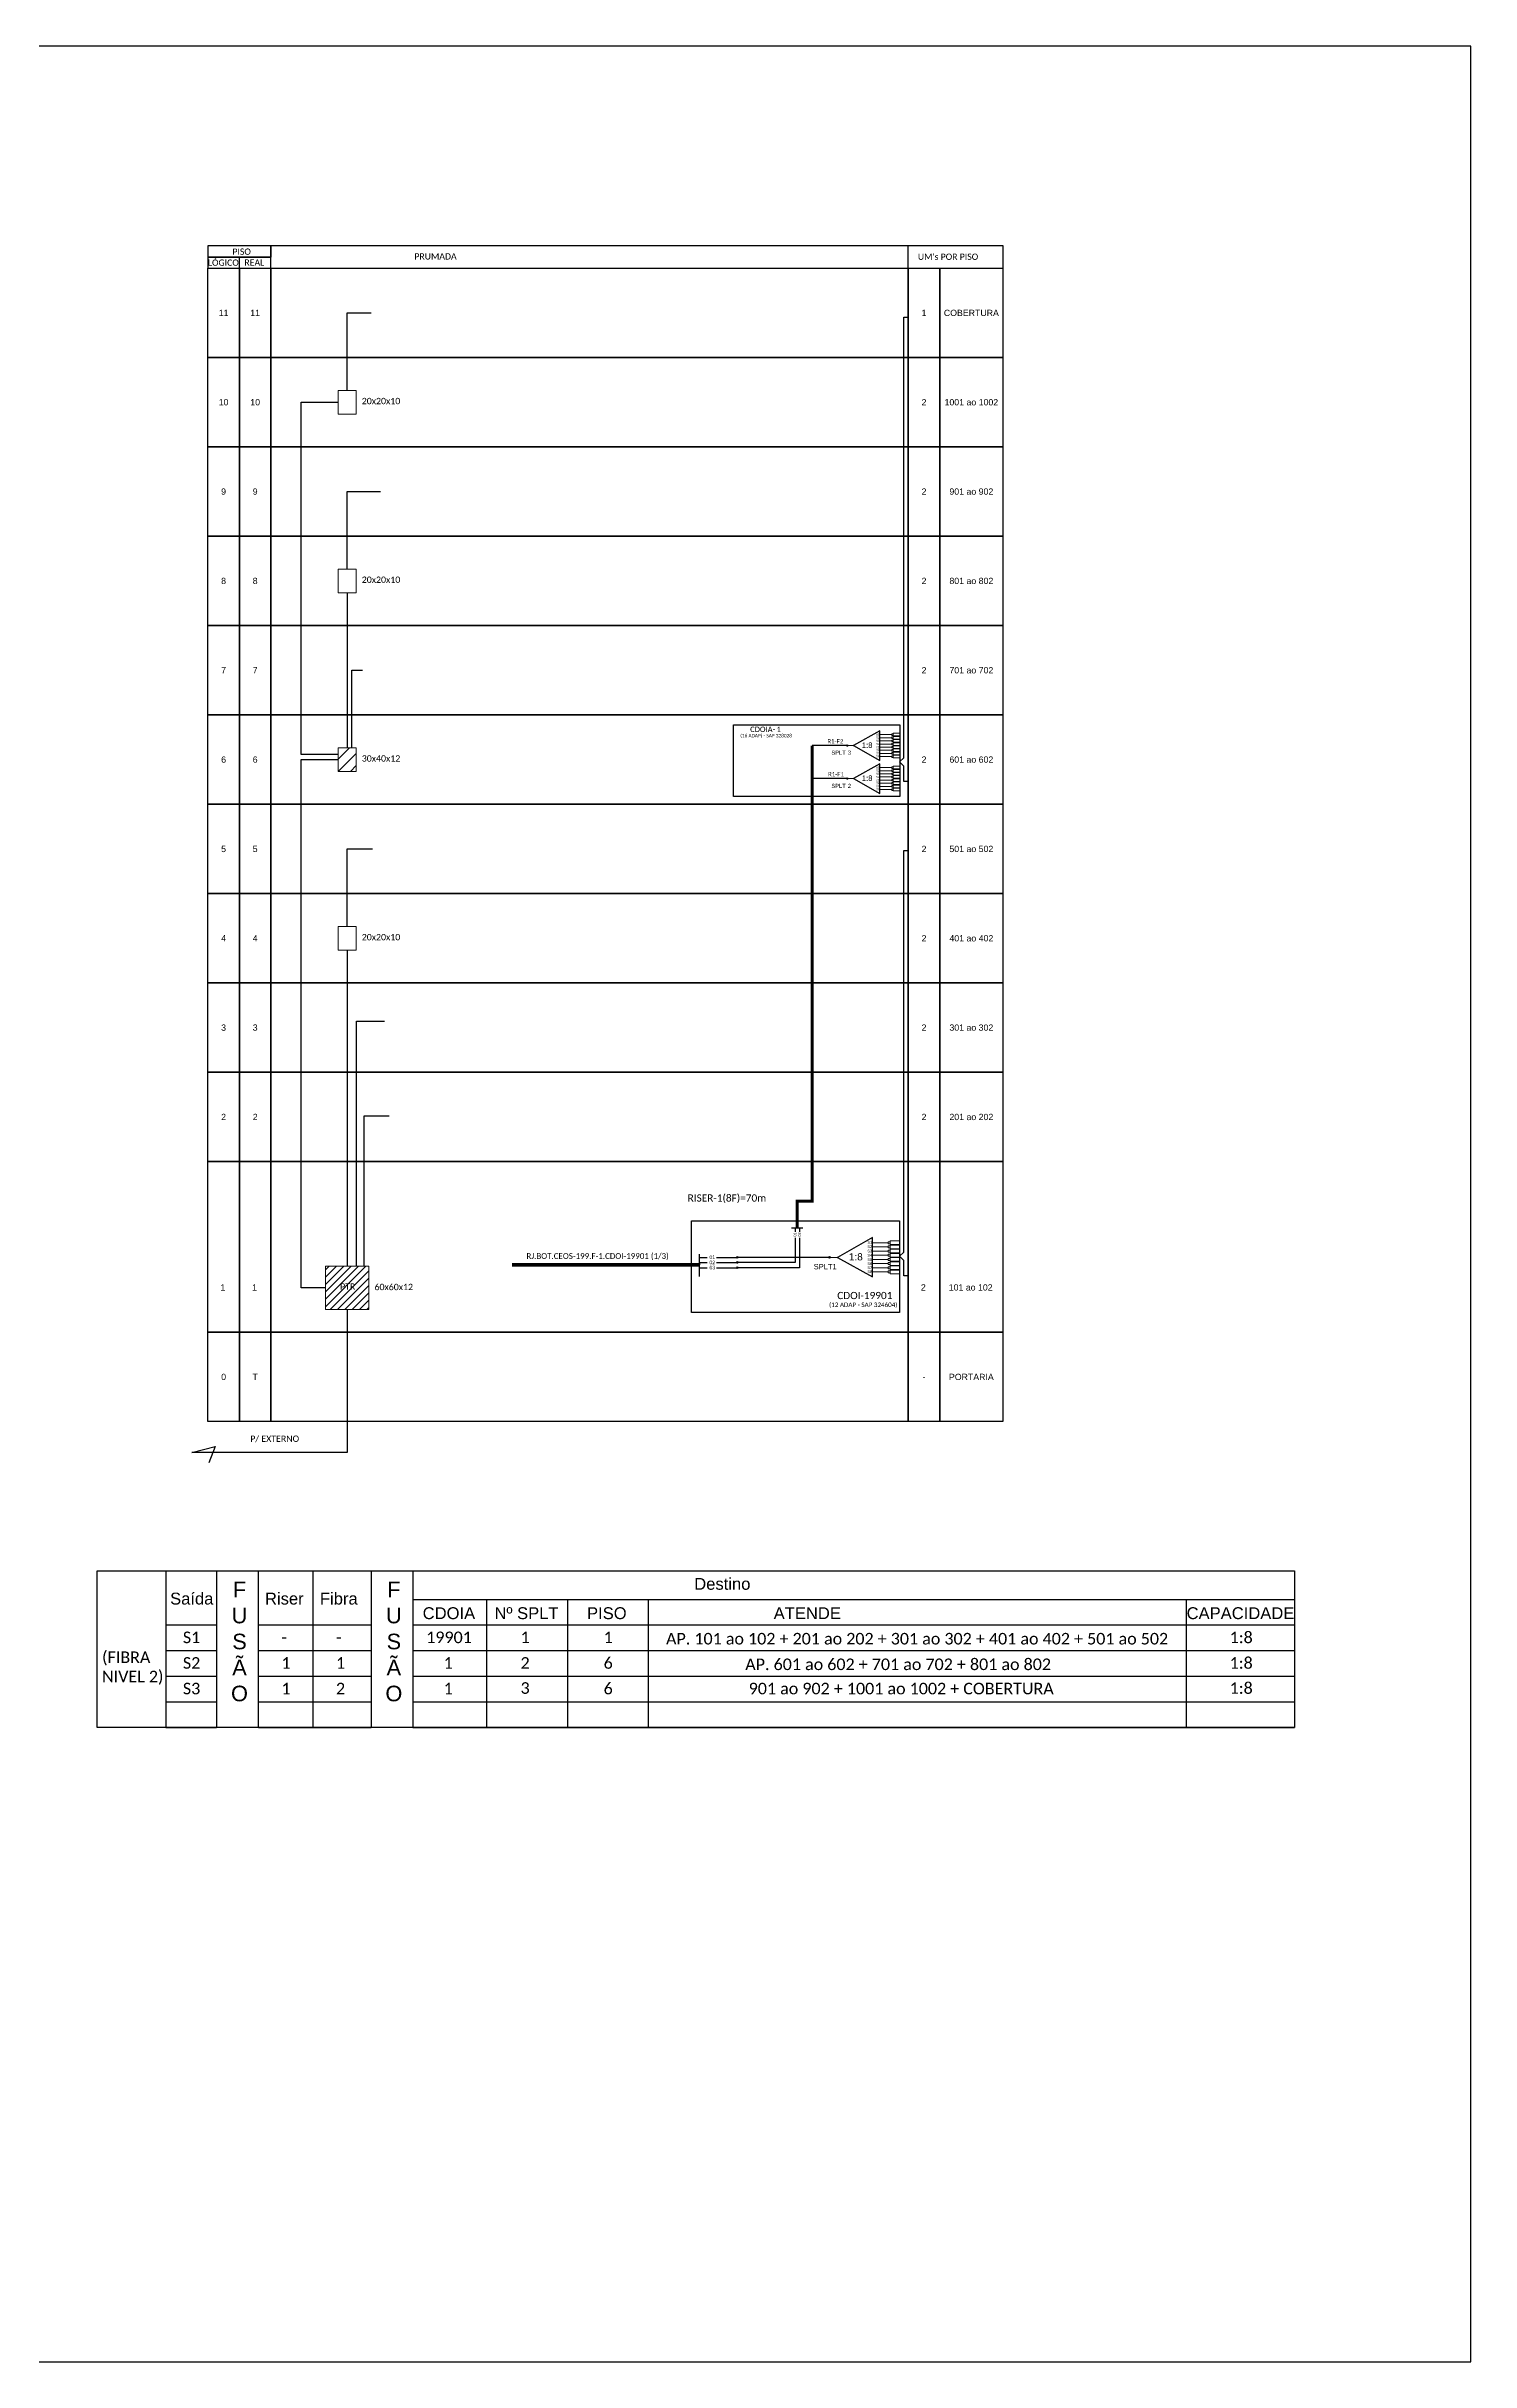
# Model space of a CAD drawing. Extents: x -89 to 749, y 705 to 1299.
# Drawn here: x 384 to 749, y 705 to 1299 of the extents above; entities that cross this region are included whole.
import ezdxf
from ezdxf.enums import TextEntityAlignment as Align

# ---------------------------------------------------------------- set-up
doc = ezdxf.new("R2010")
doc.units = 0
doc.styles.add('ARIAL', font='arial.ttf')
doc.styles.add('WMF-Calibri0', font='calibri.ttf')

# ---------------------------------------------------------------- blocks, each defined once
blk = doc.blocks.new('SPLT_1-8_SC-APC')
at = {"color": 1, "lineweight": 0}
blk.add_lwpolyline([(-17.04, -7.55), (-19.26, -7.55)], dxfattribs=at)
at = {"color": 1}
blk.add_lwpolyline([(-7.37, -2.1), (-17.04, -7.55), (-7.37, -13), (-7.37, -2.1)], dxfattribs=at)
at = {"color": 3, "lineweight": 0}
for points in [[(-2.99, -3.51), (-7.37, -3.51)], [(-7.37, -4.66), (-2.99, -4.66)], [(-7.37, -5.82), (-2.99, -5.82)], [(-7.37, -6.97), (-2.99, -6.97)], [(-7.37, -8.12), (-2.99, -8.12)], [(-2.41, -3.02), (-2.41, -4)], [(-2.41, -3.02), (0, -3.02)], [(-2.41, -4), (0, -4)], [(-2.41, -4.17), (-2.41, -5.16)], [(-2.41, -4.17), (0, -4.17)], [(-2.41, -5.16), (0, -5.16)], [(-2.41, -5.32), (-2.41, -6.31)], [(-2.41, -5.32), (0, -5.32)], [(-2.41, -6.31), (0, -6.31)], [(-2.41, -6.48), (-2.41, -7.46)], [(-2.41, -6.48), (0, -6.48)], [(-2.41, -7.46), (0, -7.46)], [(-2.41, -7.63), (-2.41, -8.62)], [(-2.41, -7.63), (0, -7.63)], [(-7.37, -9.28), (-2.99, -9.28)], [(-7.37, -10.43), (-2.99, -10.43)], [(-7.37, -11.58), (-2.99, -11.58)], [(-2.41, -8.62), (0, -8.62)], [(-2.41, -8.78), (-2.41, -9.77)], [(-2.41, -8.78), (0, -8.78)], [(-2.41, -9.77), (0, -9.77)], [(-2.41, -9.94), (-2.41, -10.92)], [(-2.41, -9.94), (0, -9.94)], [(-2.41, -10.92), (0, -10.92)], [(-2.41, -11.09), (-2.41, -12.08)], [(-2.41, -11.09), (0, -11.09)], [(-2.41, -12.08), (0, -12.08)]]:
    blk.add_lwpolyline(points, dxfattribs=at)
for points in [[(-2.99, -3.22), (-2.41, -3.22), (-2.41, -3.8), (-2.99, -3.8)], [(-2.99, -4.38), (-2.41, -4.38), (-2.41, -4.95), (-2.99, -4.95)], [(-2.99, -5.53), (-2.41, -5.53), (-2.41, -6.1), (-2.99, -6.1)], [(-2.99, -6.68), (-2.41, -6.68), (-2.41, -7.26), (-2.99, -7.26)], [(-2.99, -7.84), (-2.41, -7.84), (-2.41, -8.41), (-2.99, -8.41)], [(-2.99, -8.99), (-2.41, -8.99), (-2.41, -9.56), (-2.99, -9.56)], [(-2.99, -10.14), (-2.41, -10.14), (-2.41, -10.72), (-2.99, -10.72)], [(-2.99, -11.3), (-2.41, -11.3), (-2.41, -11.87), (-2.99, -11.87)]]:
    blk.add_lwpolyline(points, close=True, dxfattribs=at)
at = {"color": 1, "style": 'ARIAL'}
for s, height, p in [('1:8', 2, (-13.91, -8.4)), ('S1', 0.75, (-8.74, -3.78)), ('S2', 0.75, (-8.74, -4.97)), ('S3', 0.75, (-8.74, -6.18)), ('S4', 0.75, (-8.74, -7.36)), ('S5', 0.75, (-8.74, -8.57)), ('S6', 0.75, (-8.74, -9.69)), ('S7', 0.75, (-8.74, -10.78)), ('S8', 0.75, (-8.74, -11.9))]:
    blk.add_text(s, height=height, dxfattribs=at).set_placement(p)

msp = doc.modelspace()

# ---------------------------------------------------------------- hatches: boundary and pattern name
h = msp.add_hatch()
h.set_pattern_fill('ANSI31', color=1, scale=0.7, style=0)
h.set_pattern_definition([(45, (-220.2484, 368.1192), (-1.571545, 1.571545), [])])
h.paths.add_polyline_path([(463.25, 1119.05), (458.62, 1119.05), (458.62, 1113.01), (463.25, 1113.01)])
h = msp.add_hatch(color=3)
h.dxf.hatch_style = 1
edge = h.paths.add_edge_path()
edge.add_arc((589.28, 1119.63), 0.179, 0, 360)
h = msp.add_hatch(color=3)
h.dxf.hatch_style = 1
edge = h.paths.add_edge_path()
edge.add_arc((589.28, 1111.16), 0.179, 0, 360)
h = msp.add_hatch()
h.set_pattern_fill('ANSI31', color=1, scale=0.42)
h.set_pattern_definition([(45, (-12.2399, 2855.9314), (-0.9429269, 0.9429269), [])])
h.paths.add_polyline_path([(466.47, 986.05), (455.4, 986.05), (455.4, 974.99), (466.47, 974.99)])
h.paths.add_polyline_path([(458.72, 979.63), (463.48, 979.63), (463.48, 982.06), (458.72, 982.06)], flags=24)
h = msp.add_hatch(color=3)
h.dxf.hatch_style = 1
edge = h.paths.add_edge_path()
edge.add_arc((561.05, 988.34), 0.224, 0, 360)
h = msp.add_hatch(color=3)
h.dxf.hatch_style = 1
edge = h.paths.add_edge_path()
edge.add_arc((561.05, 987.03), 0.224, 0, 360)
h = msp.add_hatch(color=3)
h.dxf.hatch_style = 1
edge = h.paths.add_edge_path()
edge.add_arc((584.7, 988.34), 0.237, 0, 360)
h = msp.add_hatch(color=3)
h.dxf.hatch_style = 1
edge = h.paths.add_edge_path()
edge.add_arc((561.05, 985.68), 0.224, 0, 360)

# ---------------------------------------------------------------- linework, layer by layer
for p, q in [((427.45, 907.89), (427.45, 867.76)), ((452.14, 907.89), (452.14, 867.76)), ((467.06, 907.89), (467.06, 867.76)), ((477.78, 907.89), (477.78, 867.76)), ((496.65, 900.59), (496.65, 867.76)), ((517.45, 900.59), (517.45, 867.76)), ((538.2, 900.59), (538.2, 867.76)), ((676.27, 900.59), (676.27, 867.76))]:
    msp.add_line(p, q)
for points in [[(-89.32, 705.02), (749.25, 705.02), (749.25, 1299.02), (-89.32, 1299.02), (-89.32, 705.02)], [(441.38, 1242.09), (629.24, 1242.09), (629.24, 1247.85), (441.38, 1247.85), (441.38, 1247.85), (441.38, 1244.97)], [(604.91, 1242.09), (604.91, 1247.85)], [(433.28, 1242.09), (433.28, 1244.97)], [(551.31, 987.01), (551.31, 986.39)], [(551.31, 985.68), (553.35, 985.68)], [(555.73, 985.68), (561.05, 985.68), (561.05, 985.68)], [(414.41, 907.89), (414.41, 867.76)], [(438.16, 867.76), (438.16, 907.89)], [(477.78, 900.59), (704.05, 900.59)], [(414.41, 894.03), (427.45, 894.03)], [(438.16, 894.03), (467.06, 894.03)], [(477.78, 894.03), (704.05, 894.03)], [(414.41, 887.46), (427.45, 887.46)], [(438.16, 887.46), (467.06, 887.46)], [(477.78, 887.46), (538.2, 887.46)], [(538.2, 887.46), (676.27, 887.46)], [(676.27, 887.46), (704.05, 887.46)], [(414.41, 880.89), (427.45, 880.89)], [(438.16, 880.89), (467.06, 880.89)], [(477.78, 880.89), (704.05, 880.89)], [(414.41, 874.33), (427.45, 874.33)], [(438.16, 874.33), (467.06, 874.33)], [(477.78, 874.33), (704.05, 874.33)], [(414.41, 867.76), (427.45, 867.76)], [(414.41, 867.76), (427.45, 867.76)], [(438.16, 867.76), (467.06, 867.76)], [(438.16, 867.76), (467.06, 867.76)], [(477.78, 867.76), (704.05, 867.76)], [(477.78, 867.76), (704.05, 867.76)]]:
    msp.add_lwpolyline(points)
for points in [[(425.18, 1244.97), (441.38, 1244.97), (441.38, 1247.85), (425.18, 1247.85)], [(425.18, 1242.09), (441.38, 1242.09), (441.38, 1244.97), (425.18, 1244.97)], [(396.77, 907.89), (704.05, 907.89), (704.05, 867.76), (396.77, 867.76)]]:
    msp.add_lwpolyline(points, close=True)
at = {"color": 7}
for points in [[(425.18, 1242.09), (433.28, 1242.09), (433.28, 1219.17), (425.18, 1219.17)], [(433.28, 1242.09), (441.38, 1242.09), (441.38, 1219.17), (433.28, 1219.17)], [(441.38, 1242.09), (604.91, 1242.09), (604.91, 1219.17), (441.38, 1219.17)], [(604.91, 1242.09), (613.01, 1242.09), (613.01, 1219.17), (604.91, 1219.17)], [(613.01, 1242.09), (629.22, 1242.09), (629.22, 1219.17), (613.01, 1219.17)], [(425.18, 1219.17), (433.28, 1219.17), (433.28, 1196.25), (425.18, 1196.25)], [(433.28, 1219.17), (441.38, 1219.17), (441.38, 1196.25), (433.28, 1196.25)], [(441.38, 1219.17), (604.91, 1219.17), (604.91, 1196.25), (441.38, 1196.25)], [(604.91, 1219.17), (613.01, 1219.17), (613.01, 1196.25), (604.91, 1196.25)], [(613.01, 1219.17), (629.22, 1219.17), (629.22, 1196.25), (613.01, 1196.25)], [(425.18, 1196.25), (433.28, 1196.25), (433.28, 1173.33), (425.18, 1173.33)], [(433.28, 1196.25), (441.38, 1196.25), (441.38, 1173.33), (433.28, 1173.33)], [(441.38, 1196.25), (604.91, 1196.25), (604.91, 1173.33), (441.38, 1173.33)], [(604.91, 1196.25), (613.01, 1196.25), (613.01, 1173.33), (604.91, 1173.33)], [(613.01, 1196.25), (629.22, 1196.25), (629.22, 1173.33), (613.01, 1173.33)], [(425.18, 1173.33), (433.28, 1173.33), (433.28, 1150.41), (425.18, 1150.41)], [(433.28, 1173.33), (441.38, 1173.33), (441.38, 1150.41), (433.28, 1150.41)], [(441.38, 1173.33), (604.91, 1173.33), (604.91, 1150.41), (441.38, 1150.41)], [(604.91, 1173.33), (613.01, 1173.33), (613.01, 1150.41), (604.91, 1150.41)], [(613.01, 1173.33), (629.22, 1173.33), (629.22, 1150.41), (613.01, 1150.41)], [(425.18, 1150.41), (433.28, 1150.41), (433.28, 1127.49), (425.18, 1127.49)], [(433.28, 1150.41), (441.38, 1150.41), (441.38, 1127.49), (433.28, 1127.49)], [(441.38, 1150.41), (604.91, 1150.41), (604.91, 1127.49), (441.38, 1127.49)], [(604.91, 1150.41), (613.01, 1150.41), (613.01, 1127.49), (604.91, 1127.49)], [(613.01, 1150.41), (629.22, 1150.41), (629.22, 1127.49), (613.01, 1127.49)], [(425.18, 1127.49), (433.28, 1127.49), (433.28, 1104.57), (425.18, 1104.57)], [(433.28, 1127.49), (441.38, 1127.49), (441.38, 1104.57), (433.28, 1104.57)], [(441.38, 1127.49), (604.91, 1127.49), (604.91, 1104.57), (441.38, 1104.57)], [(604.91, 1127.49), (613.01, 1127.49), (613.01, 1104.57), (604.91, 1104.57)], [(613.01, 1127.49), (629.22, 1127.49), (629.22, 1104.57), (613.01, 1104.57)], [(425.18, 1104.57), (433.28, 1104.57), (433.28, 1081.65), (425.18, 1081.65)], [(433.28, 1104.57), (441.38, 1104.57), (441.38, 1081.65), (433.28, 1081.65)], [(441.38, 1104.57), (604.91, 1104.57), (604.91, 1081.65), (441.38, 1081.65)], [(604.91, 1104.57), (613.01, 1104.57), (613.01, 1081.65), (604.91, 1081.65)], [(613.01, 1104.57), (629.22, 1104.57), (629.22, 1081.65), (613.01, 1081.65)], [(425.18, 1081.65), (433.28, 1081.65), (433.28, 1058.73), (425.18, 1058.73)], [(433.28, 1081.65), (441.38, 1081.65), (441.38, 1058.73), (433.28, 1058.73)], [(441.38, 1081.65), (604.91, 1081.65), (604.91, 1058.73), (441.38, 1058.73)], [(604.91, 1081.65), (613.01, 1081.65), (613.01, 1058.73), (604.91, 1058.73)], [(613.01, 1081.65), (629.22, 1081.65), (629.22, 1058.73), (613.01, 1058.73)], [(425.18, 1058.73), (433.28, 1058.73), (433.28, 1035.81), (425.18, 1035.81)], [(433.28, 1058.73), (441.38, 1058.73), (441.38, 1035.81), (433.28, 1035.81)], [(441.38, 1058.73), (604.91, 1058.73), (604.91, 1035.81), (441.38, 1035.81)], [(604.91, 1058.73), (613.01, 1058.73), (613.01, 1035.81), (604.91, 1035.81)], [(613.01, 1058.73), (629.22, 1058.73), (629.22, 1035.81), (613.01, 1035.81)], [(425.18, 1035.81), (433.28, 1035.81), (433.28, 1012.89), (425.18, 1012.89)], [(433.28, 1035.81), (441.38, 1035.81), (441.38, 1012.89), (433.28, 1012.89)], [(441.38, 1035.81), (604.91, 1035.81), (604.91, 1012.89), (441.38, 1012.89)], [(604.91, 1035.81), (613.01, 1035.81), (613.01, 1012.89), (604.91, 1012.89)], [(613.01, 1035.81), (629.22, 1035.81), (629.22, 1012.89), (613.01, 1012.89)], [(425.18, 1012.89), (433.28, 1012.89), (433.28, 969.12), (425.18, 969.12)], [(433.28, 1012.89), (441.38, 1012.89), (441.38, 969.12), (433.28, 969.12)], [(441.38, 1012.89), (604.91, 1012.89), (604.91, 969.12), (441.38, 969.12)], [(604.91, 1012.89), (613.01, 1012.89), (613.01, 969.12), (604.91, 969.12)], [(613.01, 1012.89), (629.22, 1012.89), (629.22, 969.12), (613.01, 969.12)], [(425.18, 969.12), (433.28, 969.12), (433.28, 946.2), (425.18, 946.2)], [(433.28, 969.12), (441.38, 969.12), (441.38, 946.2), (433.28, 946.2)], [(441.38, 969.12), (604.91, 969.12), (604.91, 946.2), (441.38, 946.2)], [(604.91, 969.12), (613.01, 969.12), (613.01, 946.2), (604.91, 946.2)], [(613.01, 969.12), (629.22, 969.12), (629.22, 946.2), (613.01, 946.2)]]:
    msp.add_lwpolyline(points, close=True, dxfattribs=at)
at = {"color": 3}
for points in [[(460.93, 1210.73), (460.93, 1230.63), (467.06, 1230.63)], [(604.91, 1110.4), (603.76, 1110.4), (603.76, 1114.36), (602.66, 1115.42), (603.76, 1116.48), (603.76, 1229.53), (604.91, 1229.53)], [(458.62, 1117.35), (449.1, 1117.35), (449.1, 1207.71), (458.62, 1207.71)], [(460.93, 1164.89), (460.93, 1184.79), (469.46, 1184.79)], [(460.93, 1158.85), (460.93, 1119.05)], [(462.12, 1119.05), (462.12, 1138.95), (464.85, 1138.95)], [(455.4, 980.52), (449.1, 980.52), (449.1, 1116.03), (458.62, 1116.03)], [(460.93, 1073.2), (460.93, 1093.11), (467.4, 1093.11)], [(604.91, 983.6), (603.76, 983.6), (603.76, 987.57), (602.66, 988.62), (603.76, 989.68), (603.75, 1092.73), (604.91, 1092.73)], [(460.93, 1067.17), (460.93, 986.05)], [(463.33, 986.05), (463.33, 1048.89), (470.56, 1048.89)], [(465.26, 986.05), (465.26, 1024.6), (471.74, 1024.6)], [(551.31, 988.34), (553.35, 988.34)], [(555.73, 988.34), (561.05, 988.34), (561.05, 988.34)]]:
    msp.add_lwpolyline(points, dxfattribs=at)
at = {"color": 0, "lineweight": 0}
for points in [[(458.62, 1210.73), (463.25, 1210.73), (463.25, 1204.69), (458.62, 1204.69)], [(458.62, 1164.89), (463.25, 1164.89), (463.25, 1158.85), (458.62, 1158.85)], [(458.62, 1073.2), (463.25, 1073.2), (463.25, 1067.17), (458.62, 1067.17)]]:
    msp.add_lwpolyline(points, close=True, dxfattribs=at)
at = {"color": 1}
for points in [[(602.76, 1108.19), (602.76, 1108.19), (602.76, 1106.53), (560.09, 1106.53), (560.09, 1124.91), (565.57, 1124.91)], [(595.71, 993.39), (586.76, 988.34), (595.71, 983.3), (595.71, 993.39)], [(551.31, 983.43), (551.31, 989.16)], [(460.93, 974.99), (460.93, 938.23), (421.08, 938.23), (427.05, 939.78), (425.42, 935.65)]]:
    msp.add_lwpolyline(points, dxfattribs=at)
for points in [[(560.09, 1124.91), (602.76, 1124.91), (602.76, 1106.53), (560.09, 1106.53)], [(549.33, 997.74), (602.66, 997.74), (602.66, 974.18), (549.33, 974.18)]]:
    msp.add_lwpolyline(points, close=True, dxfattribs=at)
at = {"color": 1, "lineweight": 0}
for points in [[(458.62, 1119.05), (463.25, 1119.05), (463.25, 1113.01), (458.62, 1113.01)], [(455.4, 986.05), (466.47, 986.05), (466.47, 974.99), (455.4, 974.99)]]:
    msp.add_lwpolyline(points, close=True, dxfattribs=at)
at = {"color": 5, "const_width": 0.77}
msp.add_lwpolyline([(580.3, 1119.63), (580.3, 1002.79), (576.4, 1002.79), (576.4, 995.9)], dxfattribs=at)
at = {"color": 5}
for points in [[(589.28, 1119.63), (580.3, 1119.63)], [(589.28, 1111.16), (580.3, 1111.16)], [(576.98, 993.38), (576.98, 985.68), (561.05, 985.68)], [(575.91, 993.38), (575.91, 987.03), (561.05, 987.03)], [(574.96, 995.9), (577.85, 995.9)], [(575.91, 995.9), (575.91, 994.88)], [(576.98, 995.9), (576.98, 994.88)], [(584.7, 988.34), (561.05, 988.34)]]:
    msp.add_lwpolyline(points, dxfattribs=at)
at = {"color": 3, "lineweight": 0}
for points in [[(599.76, 992.08), (595.71, 992.08)], [(600.3, 992.54), (600.3, 991.62)], [(600.3, 992.54), (602.54, 992.54)], [(595.71, 991.01), (599.76, 991.01)], [(595.71, 989.94), (599.76, 989.94)], [(595.71, 988.88), (599.76, 988.88)], [(595.71, 987.81), (599.76, 987.81)], [(595.71, 986.74), (599.76, 986.74)], [(600.3, 991.62), (602.54, 991.62)], [(600.3, 991.47), (600.3, 990.55)], [(600.3, 991.47), (602.54, 991.47)], [(600.3, 990.55), (602.54, 990.55)], [(600.3, 990.4), (600.3, 989.49)], [(600.3, 990.4), (602.54, 990.4)], [(600.3, 989.49), (602.54, 989.49)], [(600.3, 989.33), (600.3, 988.42)], [(600.3, 989.33), (602.54, 989.33)], [(600.3, 988.42), (602.54, 988.42)], [(600.3, 988.27), (600.3, 987.35)], [(600.3, 988.27), (602.54, 988.27)], [(600.3, 987.35), (602.54, 987.35)], [(600.3, 987.2), (600.3, 986.28)], [(600.3, 987.2), (602.54, 987.2)], [(600.3, 986.28), (602.54, 986.28)], [(600.3, 986.13), (600.3, 985.22)], [(600.3, 986.13), (602.54, 986.13)], [(595.71, 985.67), (599.76, 985.67)], [(595.71, 984.61), (599.76, 984.61)], [(600.3, 985.22), (602.54, 985.22)], [(600.3, 985.06), (600.3, 984.15)], [(600.3, 985.06), (602.54, 985.06)], [(600.3, 984.15), (602.54, 984.15)]]:
    msp.add_lwpolyline(points, dxfattribs=at)
for points in [[(599.76, 992.34), (600.3, 992.34), (600.3, 991.81), (599.76, 991.81)], [(599.76, 991.28), (600.3, 991.28), (600.3, 990.75), (599.76, 990.75)], [(599.76, 990.21), (600.3, 990.21), (600.3, 989.68), (599.76, 989.68)], [(599.76, 989.14), (600.3, 989.14), (600.3, 988.61), (599.76, 988.61)], [(599.76, 988.07), (600.3, 988.07), (600.3, 987.54), (599.76, 987.54)], [(599.76, 987.01), (600.3, 987.01), (600.3, 986.48), (599.76, 986.48)], [(599.76, 985.94), (600.3, 985.94), (600.3, 985.41), (599.76, 985.41)], [(599.76, 984.87), (600.3, 984.87), (600.3, 984.34), (599.76, 984.34)]]:
    msp.add_lwpolyline(points, close=True, dxfattribs=at)
at = {"color": 1, "const_width": 0.926}
msp.add_lwpolyline([(503.23, 986.39), (551.31, 986.39)], dxfattribs=at)
at = {"color": 2}
for points in [[(551.31, 987.01), (553.35, 987.02)], [(555.73, 987.02), (561.05, 987.03), (561.05, 987.03)]]:
    msp.add_lwpolyline(points, dxfattribs=at)
at = {"color": 1, "lineweight": 0}
msp.add_lwpolyline([(586.76, 988.34), (584.7, 988.34)], dxfattribs=at)
at = {"color": 3}
for centre, radius in [((589.28, 1119.63), 0.179), ((589.28, 1111.16), 0.179), ((561.05, 988.34), 0.224), ((561.05, 987.03), 0.224), ((584.7, 988.34), 0.237), ((561.05, 985.68), 0.224)]:
    msp.add_circle(centre, radius, dxfattribs=at)
at = {"color": 7}
for p in [(425.18, 1219.17), (425.18, 1196.25), (425.18, 1173.33), (425.18, 1150.41), (425.18, 1127.49), (425.18, 1104.57), (425.18, 1081.65), (425.18, 1058.73), (425.18, 1035.81), (425.18, 1012.89), (425.18, 969.12)]:
    msp.add_point(p, dxfattribs=at)
for p in [(590.83, 1119.63), (586.76, 988.34)]:
    msp.add_point(p)

# ---------------------------------------------------------------- block references
at = {"color": 3, "xscale": 0.7, "yscale": 0.7, "zscale": 0.7}
for p in [(602.76, 1124.91), (602.76, 1116.45)]:
    msp.add_blockref('SPLT_1-8_SC-APC', p, dxfattribs=at)

# ---------------------------------------------------------------- texts
at = {"style": 'WMF-Calibri0'}
for s, height, p in [('  LÓGICO', 1.61, (424.07, 1242.72)), ('     PISO', 1.61, (428.65, 1245.54)), ('    REAL', 1.61, (432.3, 1242.75)), ('PRUMADA', 1.61, (478.17, 1244.32)), ("UM's POR PISO", 1.61, (607.38, 1244.24)), ('20x20x10', 1.622, (464.69, 1207.21)), ('20x20x10', 1.622, (464.69, 1161.37)), ('20x20x10', 1.622, (464.69, 1069.68)), ('PTR', 1.622, (459.12, 980.04)), ('60x60x12', 1.622, (467.96, 979.92)), ('P/ EXTERNO', 1.622, (436.07, 941)), ('S1', 2.966, (418.78, 889.36)), ('19901', 2.966, (481.22, 889.36)), ('1', 2.97, (505.43, 889.36)), ('1', 2.97, (526.75, 889.36)), (' AP. 101 ao 102 + 201 ao 202 + 301 ao 302 + 401 ao 402 + 501 ao 502', 2.9659, (541.72, 889.02)), ('1:8', 2.966, (687.39, 889.36)), ('S2', 2.966, (418.78, 882.8)), ('-', 2.97, (444.08, 889.36)), ('1', 2.97, (444.08, 882.8)), ('-', 2.97, (458.07, 889.36)), ('1', 2.97, (458.07, 882.8)), ('1', 2.97, (485.7, 882.8)), ('2', 2.97, (505.43, 882.8)), ('6', 2.97, (526.75, 882.8)), ('AP. 601 ao 602 + 701 ao 702 + 801 ao 802', 2.9659, (563.09, 882.45)), ('1:8', 2.966, (687.39, 882.8)), ('S3', 2.966, (418.78, 876.23)), ('1', 2.97, (444.08, 876.23)), ('2', 2.97, (458.07, 876.23)), ('1', 2.97, (485.7, 876.23)), ('3', 2.97, (505.43, 876.36)), ('6', 2.97, (526.75, 876.23)), ('901 ao 902 + 1001 ao 1002 + COBERTURA', 2.9659, (563.97, 876.23)), ('1:8', 2.966, (687.39, 876.36))]:
    msp.add_text(s, height=height, dxfattribs=at).set_placement(p)
at = {"color": 7, "style": 'ARIAL'}
for s, p in [('11', (429.23, 1230.63)), ('11', (437.33, 1230.63)), ('1', (608.96, 1230.63)), ('COBERTURA', (621.11, 1230.63)), ('10', (429.23, 1207.71)), ('10', (437.33, 1207.71)), ('2', (608.96, 1207.71)), ('1001 ao 1002', (621.11, 1207.71)), ('9', (429.23, 1184.79)), ('9', (437.33, 1184.79)), ('2', (608.96, 1184.79)), ('901 ao 902', (621.11, 1184.79)), ('8', (429.23, 1161.87)), ('8', (437.33, 1161.87)), ('2', (608.96, 1161.87)), ('801 ao 802', (621.11, 1161.87)), ('7', (429.23, 1138.95)), ('7', (437.33, 1138.95)), ('2', (608.96, 1138.95)), ('701 ao 702', (621.11, 1138.95)), ('6', (429.23, 1116.03)), ('6', (437.33, 1116.03)), ('2', (608.96, 1116.03)), ('601 ao 602', (621.11, 1116.03)), ('5', (429.23, 1093.11)), ('5', (437.33, 1093.11)), ('2', (608.96, 1093.11)), ('501 ao 502', (621.11, 1093.11)), ('4', (429.23, 1070.19)), ('4', (437.33, 1070.19)), ('2', (608.96, 1070.19)), ('401 ao 402', (621.11, 1070.19)), ('3', (429.23, 1047.27)), ('3', (437.33, 1047.27)), ('2', (608.96, 1047.27)), ('301 ao 302', (621.11, 1047.27)), ('2', (429.23, 1024.35)), ('2', (437.33, 1024.35)), ('2', (608.96, 1024.35)), ('201 ao 202', (621.11, 1024.35)), ('1', (429.06, 980.63)), ('1', (437.16, 980.63)), ('2', (608.79, 980.63)), ('101 ao 102', (620.94, 980.63)), ('0', (429.23, 957.66)), ('T', (437.33, 957.66)), ('-', (608.96, 957.66)), ('PORTARIA', (621.11, 957.66))]:
    msp.add_text(s, height=1.61, dxfattribs=at).set_placement(p, align=Align.MIDDLE_CENTER)
at = {"color": 1, "style": 'WMF-Calibri0'}
msp.add_text('(16 ADAP) - SAP 328028', height=0.875, dxfattribs=at).set_placement((568.45, 1121.74), align=Align.CENTER)
at = {"color": 1}
for s, height, style, p in [('CDOIA-', 1.4, 'WMF-Calibri0', (564.35, 1123.09)), ('1', 1.4, 'WMF-Calibri0', (571.13, 1123.09)), ('S1', 0.694, 'ARIAL', (594.44, 991.83)), ('RJ.BOT.CEOS-199.F-1.CDOI-19901 (1/3)', 1.47, 'WMF-Calibri0', (506.94, 987.94)), ('1:8', 1.852, 'ARIAL', (589.65, 987.55)), ('S2', 0.694, 'ARIAL', (594.44, 990.73)), ('S3', 0.694, 'ARIAL', (594.44, 989.61)), ('S4', 0.694, 'ARIAL', (594.44, 988.52)), ('S5', 0.694, 'ARIAL', (594.44, 987.4)), ('S6', 0.694, 'ARIAL', (594.44, 986.36)), ('S7', 0.694, 'ARIAL', (594.44, 985.34)), ('S8', 0.694, 'ARIAL', (594.44, 984.31))]:
    msp.add_text(s, height=height, dxfattribs=dict(at, style=style)).set_placement(p)
at = {"color": 10, "style": 'WMF-Calibri0'}
msp.add_text('30x40x12', height=1.622, dxfattribs=at).set_placement((464.69, 1115.52))
at = {"color": 5, "style": 'WMF-Calibri0'}
for s, height, p in [('R1-F', 1.12, (584.16, 1120.18)), ('R1-F', 1.12, (584.34, 1111.75)), ('RISER-1(8F)=70m', 1.852, (548.31, 1002.64))]:
    msp.add_text(s, height=height, dxfattribs=at).set_placement(p)
at = {"color": 7, "style": 'ARIAL'}
for s, p in [('SPLT', (587.03, 1117.3)), ('3', (589.82, 1117.3)), ('SPLT', (587.03, 1108.77)), ('2', (589.82, 1108.77))]:
    msp.add_text(s, height=1.05, dxfattribs=at).set_placement(p, align=Align.CENTER)
at = {"color": 5, "style": 'ARIAL'}
for s, p in [('2', (587.85, 1120.2)), ('1', (588.04, 1111.73))]:
    msp.add_text(s, height=1.05, dxfattribs=at).set_placement(p, align=Align.CENTER)
at = {"style": 'ARIAL'}
for s, p in [('01', (575.83, 994.19)), ('02', (576.98, 994.19))]:
    msp.add_text(s, height=0.694, rotation=90, dxfattribs=at).set_placement(p, align=Align.MIDDLE_CENTER)
for s, height, p in [('02', 0.926, (554.62, 987.04)), ('01', 0.926, (554.63, 988.38)), ('03', 0.926, (554.64, 985.71)), ('Destino', 3.044, (557.21, 904.58)), ('Saída', 3.044, (421.06, 900.79)), ('Riser', 3.044, (444.81, 900.79)), ('Fibra', 3.044, (458.79, 900.79)), ('CDOIA', 3.044, (487.05, 897.05)), ('Nº SPLT', 3.044, (506.96, 897.05)), ('PISO', 3.044, (527.57, 897.05)), ('ATENDE', 3.044, (579.01, 897.05)), ('CAPACIDADE', 3.044, (690.17, 897.05))]:
    msp.add_text(s, height=height, dxfattribs=at).set_placement(p, align=Align.MIDDLE_CENTER)
msp.add_text('SPLT1', height=1.389, dxfattribs=at).set_placement((583.6, 985.26), align=Align.CENTER)
at = {"color": 2, "style": 'WMF-Calibri0'}
msp.add_text('(12 ADAP - SAP 324604)', height=1.1575, dxfattribs=at).set_placement((593.37, 975.59), align=Align.CENTER)
msp.add_text('CDOI-19901', height=1.852, dxfattribs=at).set_placement((586.7, 977.62))
for s, insert, char_height, width, attachment_point, style in [('F\\PU\\PS\\PÃ\\PO', (433.31, 905.12), 4, 2.5977, 2, 'ARIAL'), ('F\\PU\\PS\\PÃ\\PO', (472.92, 905.12), 4, 2.5977, 2, 'ARIAL'), ('(FIBRA NIVEL 2)', (398.04, 887.23), 2.9659, 16.8313, 1, 'WMF-Calibri0')]:
    msp.add_mtext(s, dxfattribs=dict(insert=insert, char_height=char_height, width=width, attachment_point=attachment_point, style=style))

doc.saveas('drawing.dxf')
